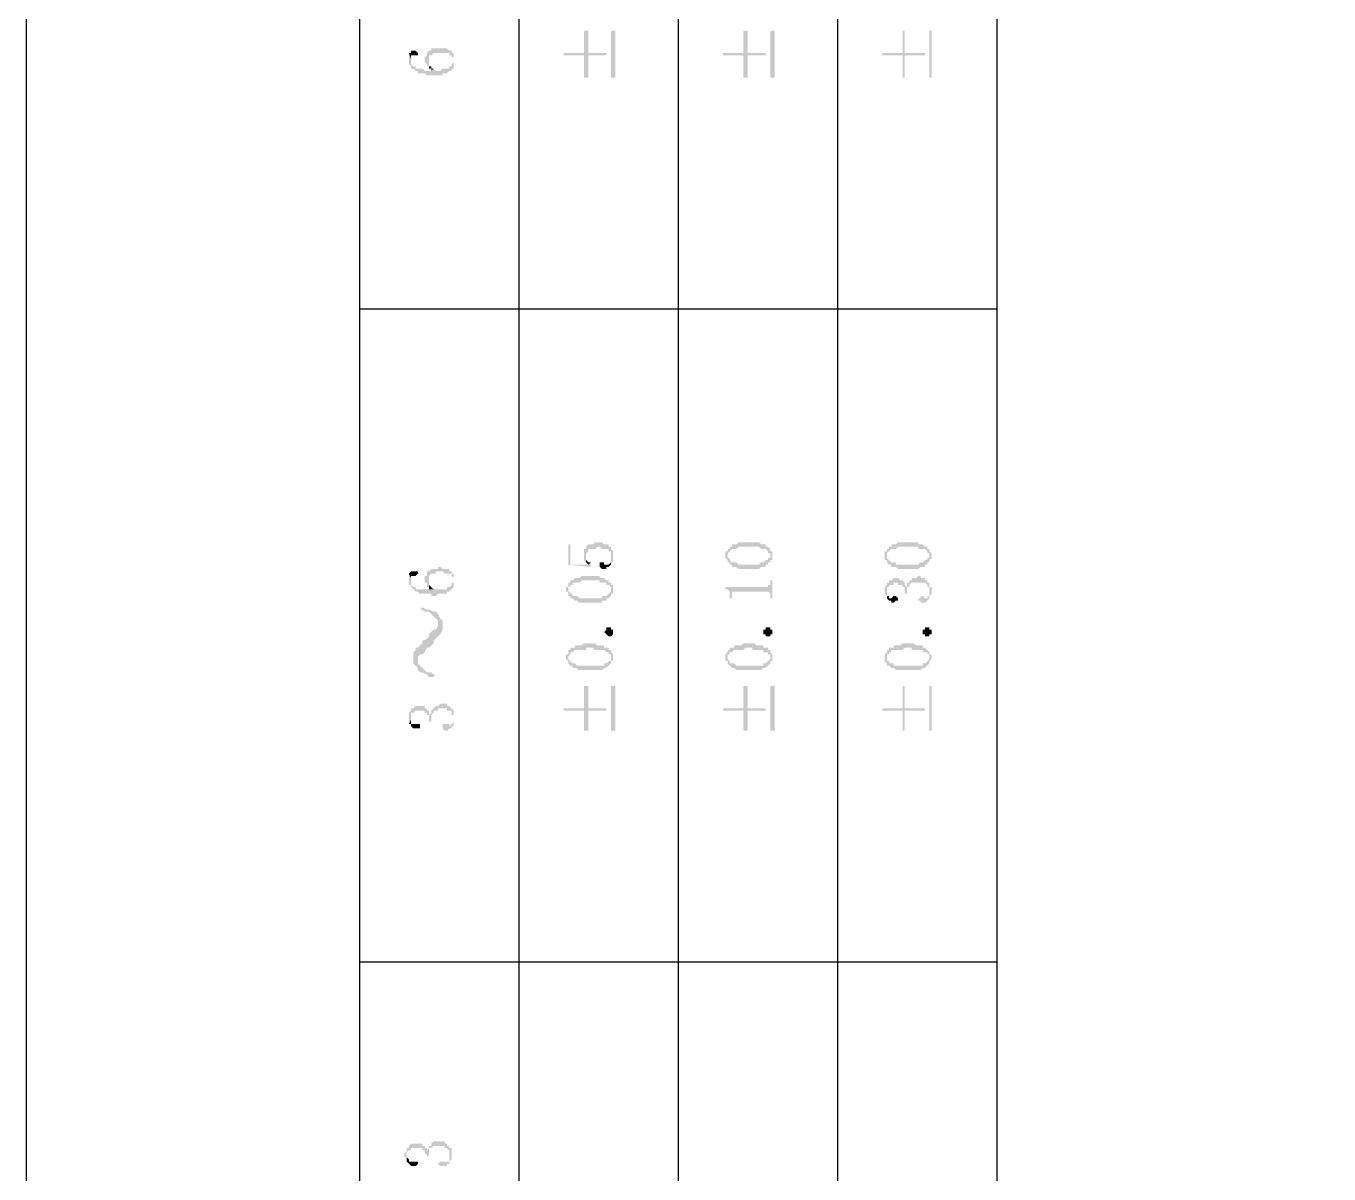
# Model space of a CAD drawing. Header units: inches. Extents: x 3613 to 8393, y -2205 to -794.
# Drawn here: x 7005.62 to 7031.83, y -1502.42 to -1479.34 of the extents above; entities that cross this region are included whole.
import ezdxf

# ---------------------------------------------------------------- set-up
doc = ezdxf.new("R2010")
doc.units = ezdxf.units.IN
doc.header["$MEASUREMENT"] = 0

msp = doc.modelspace()

# ---------------------------------------------------------------- hatches: boundary and pattern name
at = {"transparency": 33554559}
for points in [[(7016.437, -1479.879), (7016.437, -1479.925), (7016.843, -1479.925), (7016.843, -1480.376), (7016.933, -1480.376), (7016.933, -1479.925), (7017.294, -1479.925), (7017.294, -1479.879), (7016.933, -1479.879), (7016.933, -1479.428), (7016.843, -1479.428), (7016.843, -1479.879)], [(7017.475, -1480.376), (7017.475, -1479.428), (7017.385, -1479.428), (7017.385, -1480.376)], [(7019.641, -1479.879), (7019.641, -1479.925), (7020.047, -1479.925), (7020.047, -1480.376), (7020.138, -1480.376), (7020.138, -1479.925), (7020.499, -1479.925), (7020.499, -1479.879), (7020.138, -1479.879), (7020.138, -1479.428), (7020.047, -1479.428), (7020.047, -1479.879)], [(7020.679, -1480.376), (7020.679, -1479.428), (7020.589, -1479.428), (7020.589, -1480.376)], [(7022.846, -1479.879), (7022.846, -1479.925), (7023.252, -1479.925), (7023.252, -1480.376), (7023.297, -1480.376), (7023.297, -1479.925), (7023.703, -1479.925), (7023.703, -1479.879), (7023.297, -1479.879), (7023.297, -1479.428), (7023.252, -1479.428), (7023.252, -1479.879)], [(7023.839, -1480.376), (7023.839, -1479.428), (7023.793, -1479.428), (7023.793, -1480.376)], [(7013.323, -1479.879), (7013.368, -1480.015), (7013.368, -1479.97), (7013.368, -1479.925), (7013.503, -1479.925), (7013.503, -1479.879), (7013.503, -1479.879), (7013.458, -1479.834), (7013.368, -1479.834), (7013.368, -1479.879)], [(7013.323, -1479.97), (7013.323, -1480.06), (7013.323, -1480.105), (7013.323, -1480.105), (7013.368, -1480.15), (7013.368, -1480.195), (7013.413, -1480.195), (7013.458, -1480.24), (7013.503, -1480.24), (7013.503, -1480.286), (7013.639, -1480.286), (7013.684, -1480.331), (7014, -1480.331), (7014, -1480.286), (7014.09, -1480.286), (7014.135, -1480.24), (7014.18, -1480.24), (7014.18, -1480.195), (7014.225, -1480.195), (7014.225, -1480.015), (7014.225, -1480.06), (7014.225, -1480.06), (7014.18, -1480.105), (7014.18, -1480.15), (7014.135, -1480.15), (7014.135, -1480.195), (7014, -1480.195), (7013.955, -1480.24), (7013.864, -1480.24), (7013.819, -1480.195), (7013.819, -1480.195), (7013.774, -1480.24), (7013.639, -1480.24), (7013.594, -1480.195), (7013.458, -1480.195), (7013.458, -1480.15), (7013.413, -1480.15), (7013.368, -1480.105), (7013.368, -1480.06), (7013.368, -1480.015), (7013.368, -1480.015), (7013.323, -1479.879), (7013.323, -1479.925)], [(7013.639, -1480.015), (7013.639, -1480.06), (7013.684, -1480.105), (7013.684, -1480.15), (7013.729, -1480.15), (7013.729, -1480.015), (7013.729, -1479.97), (7013.729, -1479.925), (7013.774, -1479.925), (7013.819, -1479.879), (7014.135, -1479.879), (7014.135, -1479.925), (7014.18, -1479.925), (7014.18, -1479.97), (7014.225, -1479.97), (7014.225, -1480.015), (7014.225, -1480.15), (7014.225, -1480.105), (7014.225, -1480.015), (7014.225, -1479.925), (7014.225, -1479.879), (7014.18, -1479.879), (7014.18, -1479.834), (7014.135, -1479.834), (7014.09, -1479.789), (7013.774, -1479.789), (7013.774, -1479.834), (7013.729, -1479.834), (7013.684, -1479.879), (7013.684, -1479.925), (7013.684, -1479.925), (7013.639, -1479.97), (7013.639, -1479.97)], [(7013.729, -1480.15), (7013.729, -1480.195), (7013.774, -1480.195), (7013.774, -1480.24), (7013.819, -1480.195), (7013.774, -1480.195), (7013.774, -1480.15), (7013.729, -1480.15), (7013.729, -1480.105), (7013.729, -1480.06), (7013.729, -1480.015)], [(7016.527, -1489.763), (7016.527, -1490.17), (7016.978, -1490.215), (7016.978, -1490.17), (7016.978, -1490.124), (7016.933, -1490.17), (7016.572, -1490.17), (7016.572, -1489.763)], [(7016.843, -1489.944), (7016.843, -1490.034), (7016.843, -1490.079), (7016.843, -1490.079), (7016.888, -1490.124), (7016.888, -1489.989), (7016.888, -1489.944), (7016.888, -1489.944), (7016.933, -1489.899), (7016.933, -1489.854), (7017.069, -1489.854), (7017.114, -1489.808), (7017.159, -1489.808), (7017.204, -1489.854), (7017.34, -1489.854), (7017.34, -1489.899), (7017.385, -1489.899), (7017.385, -1489.944), (7017.385, -1489.989), (7017.385, -1490.124), (7017.43, -1490.124), (7017.43, -1490.079), (7017.43, -1489.989), (7017.43, -1489.944), (7017.43, -1489.899), (7017.385, -1489.854), (7017.385, -1489.808), (7017.34, -1489.808), (7017.34, -1489.763), (7017.249, -1489.763), (7017.204, -1489.718), (7017.069, -1489.718), (7017.024, -1489.763), (7016.933, -1489.763), (7016.888, -1489.808), (7016.888, -1489.854), (7016.843, -1489.854), (7016.843, -1489.899)], [(7019.686, -1489.989), (7019.686, -1490.034), (7019.686, -1490.034), (7019.732, -1490.079), (7019.732, -1490.124), (7019.732, -1489.989), (7019.732, -1489.944), (7019.732, -1489.944), (7019.777, -1489.899), (7019.777, -1489.899), (7019.822, -1489.854), (7019.912, -1489.854), (7019.957, -1489.808), (7020.363, -1489.808), (7020.409, -1489.854), (7020.499, -1489.854), (7020.544, -1489.899), (7020.544, -1489.944), (7020.589, -1489.944), (7020.589, -1489.989), (7020.589, -1489.854), (7020.589, -1489.854), (7020.544, -1489.808), (7020.499, -1489.808), (7020.499, -1489.763), (7020.409, -1489.763), (7020.363, -1489.718), (7019.957, -1489.718), (7019.912, -1489.763), (7019.822, -1489.763), (7019.822, -1489.808), (7019.777, -1489.808), (7019.777, -1489.854), (7019.732, -1489.854), (7019.732, -1489.899), (7019.686, -1489.899), (7019.686, -1489.944), (7019.686, -1489.944)], [(7019.732, -1490.124), (7019.777, -1490.124), (7019.777, -1490.17), (7019.822, -1490.17), (7019.822, -1490.215), (7019.912, -1490.215), (7019.957, -1490.26), (7020.363, -1490.26), (7020.409, -1490.215), (7020.499, -1490.215), (7020.499, -1490.17), (7020.544, -1490.17), (7020.544, -1490.124), (7020.589, -1490.124), (7020.589, -1490.079), (7020.634, -1490.079), (7020.634, -1490.034), (7020.634, -1489.989), (7020.634, -1489.944), (7020.634, -1489.899), (7020.589, -1489.899), (7020.589, -1489.854), (7020.589, -1489.989), (7020.589, -1490.034), (7020.544, -1490.034), (7020.544, -1490.079), (7020.499, -1490.079), (7020.454, -1490.124), (7020.409, -1490.124), (7020.363, -1490.17), (7019.957, -1490.17), (7019.912, -1490.124), (7019.822, -1490.124), (7019.777, -1490.079), (7019.777, -1490.034), (7019.732, -1490.034), (7019.732, -1489.989), (7019.732, -1489.989)], [(7022.891, -1489.989), (7022.891, -1490.034), (7022.891, -1490.079), (7022.936, -1490.079), (7022.936, -1490.124), (7022.936, -1489.989), (7022.936, -1489.944), (7022.936, -1489.944), (7022.981, -1489.899), (7022.981, -1489.899), (7023.026, -1489.854), (7023.116, -1489.854), (7023.162, -1489.808), (7023.568, -1489.808), (7023.568, -1489.854), (7023.703, -1489.854), (7023.748, -1489.899), (7023.748, -1489.944), (7023.793, -1489.944), (7023.793, -1489.989), (7023.793, -1489.854), (7023.748, -1489.854), (7023.748, -1489.808), (7023.703, -1489.808), (7023.658, -1489.763), (7023.568, -1489.763), (7023.568, -1489.718), (7023.162, -1489.718), (7023.116, -1489.763), (7023.026, -1489.763), (7023.026, -1489.808), (7022.981, -1489.808), (7022.981, -1489.854), (7022.936, -1489.854), (7022.936, -1489.899), (7022.891, -1489.899), (7022.891, -1489.944), (7022.891, -1489.944)], [(7022.936, -1490.124), (7022.936, -1490.124), (7022.981, -1490.17), (7023.026, -1490.17), (7023.026, -1490.215), (7023.116, -1490.215), (7023.162, -1490.26), (7023.568, -1490.26), (7023.613, -1490.215), (7023.703, -1490.215), (7023.703, -1490.17), (7023.748, -1490.17), (7023.748, -1490.124), (7023.793, -1490.124), (7023.793, -1490.079), (7023.793, -1490.079), (7023.839, -1490.034), (7023.839, -1489.989), (7023.839, -1489.944), (7023.839, -1489.944), (7023.793, -1489.899), (7023.793, -1489.854), (7023.793, -1489.989), (7023.793, -1490.034), (7023.748, -1490.034), (7023.748, -1490.079), (7023.703, -1490.079), (7023.658, -1490.124), (7023.613, -1490.124), (7023.568, -1490.17), (7023.116, -1490.17), (7023.116, -1490.124), (7023.026, -1490.124), (7022.981, -1490.079), (7022.981, -1490.079), (7022.936, -1490.034), (7022.936, -1489.989), (7022.936, -1489.989)], [(7016.888, -1490.124), (7016.888, -1490.124), (7016.933, -1490.17), (7016.933, -1490.17), (7016.978, -1490.124), (7016.933, -1490.124), (7016.888, -1490.079), (7016.888, -1490.034), (7016.888, -1489.989)], [(7017.159, -1490.17), (7017.159, -1490.215), (7017.159, -1490.215), (7017.204, -1490.26), (7017.294, -1490.26), (7017.294, -1490.215), (7017.34, -1490.215), (7017.385, -1490.17), (7017.385, -1489.989), (7017.385, -1490.079), (7017.385, -1490.124), (7017.385, -1490.124), (7017.34, -1490.17), (7017.249, -1490.17), (7017.249, -1490.124), (7017.159, -1490.124)], [(7013.323, -1490.35), (7013.368, -1490.44), (7013.368, -1490.395), (7013.458, -1490.395), (7013.503, -1490.35), (7013.503, -1490.305), (7013.368, -1490.305)], [(7013.323, -1490.44), (7013.323, -1490.485), (7013.323, -1490.531), (7013.323, -1490.576), (7013.368, -1490.576), (7013.368, -1490.621), (7013.368, -1490.621), (7013.413, -1490.666), (7013.413, -1490.666), (7013.458, -1490.711), (7013.503, -1490.711), (7013.548, -1490.756), (7013.774, -1490.756), (7013.774, -1490.801), (7013.864, -1490.801), (7013.909, -1490.756), (7014.09, -1490.756), (7014.09, -1490.711), (7014.135, -1490.711), (7014.18, -1490.666), (7014.18, -1490.666), (7014.225, -1490.621), (7014.225, -1490.485), (7014.225, -1490.531), (7014.18, -1490.531), (7014.18, -1490.576), (7014.18, -1490.576), (7014.135, -1490.621), (7014.09, -1490.621), (7014.09, -1490.666), (7013.458, -1490.666), (7013.458, -1490.621), (7013.413, -1490.621), (7013.368, -1490.576), (7013.368, -1490.531), (7013.368, -1490.44), (7013.323, -1490.35)], [(7013.639, -1490.485), (7013.639, -1490.531), (7013.684, -1490.531), (7013.684, -1490.576), (7013.684, -1490.621), (7013.729, -1490.621), (7013.729, -1490.44), (7013.729, -1490.395), (7013.729, -1490.395), (7013.774, -1490.35), (7013.864, -1490.35), (7013.864, -1490.305), (7014, -1490.305), (7014.045, -1490.35), (7014.18, -1490.35), (7014.18, -1490.395), (7014.18, -1490.395), (7014.225, -1490.44), (7014.225, -1490.621), (7014.225, -1490.576), (7014.225, -1490.531), (7014.225, -1490.485), (7014.225, -1490.44), (7014.225, -1490.395), (7014.225, -1490.35), (7014.18, -1490.35), (7014.18, -1490.305), (7014.135, -1490.305), (7014.135, -1490.26), (7014, -1490.26), (7013.955, -1490.215), (7013.909, -1490.215), (7013.909, -1490.26), (7013.774, -1490.26), (7013.729, -1490.305), (7013.684, -1490.305), (7013.684, -1490.35), (7013.684, -1490.395), (7013.639, -1490.395), (7013.639, -1490.44)], [(7016.482, -1490.666), (7016.482, -1490.711), (7016.527, -1490.711), (7016.527, -1490.756), (7016.527, -1490.801), (7016.527, -1490.666), (7016.527, -1490.621), (7016.572, -1490.621), (7016.572, -1490.576), (7016.617, -1490.576), (7016.617, -1490.531), (7016.753, -1490.531), (7016.798, -1490.485), (7017.159, -1490.485), (7017.159, -1490.531), (7017.294, -1490.531), (7017.294, -1490.576), (7017.34, -1490.576), (7017.385, -1490.621), (7017.385, -1490.666), (7017.385, -1490.531), (7017.34, -1490.531), (7017.34, -1490.485), (7017.294, -1490.485), (7017.249, -1490.44), (7017.159, -1490.44), (7017.159, -1490.395), (7016.798, -1490.395), (7016.753, -1490.44), (7016.663, -1490.44), (7016.617, -1490.485), (7016.572, -1490.485), (7016.572, -1490.531), (7016.527, -1490.531), (7016.527, -1490.576), (7016.527, -1490.621), (7016.482, -1490.621)], [(7022.891, -1490.666), (7022.891, -1490.711), (7022.891, -1490.756), (7022.891, -1490.756), (7022.936, -1490.801), (7022.936, -1490.711), (7022.936, -1490.666), (7022.936, -1490.621), (7022.981, -1490.621), (7022.981, -1490.576), (7023.071, -1490.576), (7023.071, -1490.531), (7023.162, -1490.531), (7023.162, -1490.576), (7023.252, -1490.576), (7023.252, -1490.621), (7023.297, -1490.621), (7023.297, -1490.711), (7023.297, -1490.756), (7023.342, -1490.756), (7023.342, -1490.711), (7023.342, -1490.621), (7023.387, -1490.621), (7023.387, -1490.576), (7023.387, -1490.576), (7023.432, -1490.531), (7023.703, -1490.531), (7023.748, -1490.576), (7023.748, -1490.621), (7023.793, -1490.621), (7023.793, -1490.666), (7023.793, -1490.711), (7023.793, -1490.531), (7023.748, -1490.531), (7023.748, -1490.485), (7023.703, -1490.485), (7023.703, -1490.44), (7023.613, -1490.44), (7023.613, -1490.395), (7023.568, -1490.395), (7023.523, -1490.44), (7023.432, -1490.44), (7023.432, -1490.485), (7023.387, -1490.485), (7023.387, -1490.531), (7023.342, -1490.531), (7023.342, -1490.576), (7023.342, -1490.621), (7023.297, -1490.576), (7023.297, -1490.531), (7023.297, -1490.531), (7023.252, -1490.485), (7023.207, -1490.485), (7023.162, -1490.44), (7023.071, -1490.44), (7023.026, -1490.485), (7022.981, -1490.485), (7022.981, -1490.531), (7022.936, -1490.531), (7022.936, -1490.576), (7022.936, -1490.576), (7022.891, -1490.621)], [(7013.729, -1490.621), (7013.729, -1490.666), (7013.819, -1490.666), (7013.774, -1490.621), (7013.774, -1490.621), (7013.729, -1490.576), (7013.729, -1490.485), (7013.729, -1490.485)], [(7016.527, -1490.801), (7016.572, -1490.801), (7016.572, -1490.847), (7016.617, -1490.847), (7016.663, -1490.892), (7016.708, -1490.892), (7016.753, -1490.937), (7017.204, -1490.937), (7017.204, -1490.892), (7017.294, -1490.892), (7017.294, -1490.847), (7017.34, -1490.847), (7017.385, -1490.801), (7017.385, -1490.756), (7017.43, -1490.756), (7017.43, -1490.711), (7017.43, -1490.666), (7017.43, -1490.621), (7017.43, -1490.576), (7017.385, -1490.576), (7017.385, -1490.531), (7017.385, -1490.711), (7017.385, -1490.711), (7017.34, -1490.756), (7017.34, -1490.756), (7017.294, -1490.801), (7017.204, -1490.801), (7017.204, -1490.847), (7016.753, -1490.847), (7016.708, -1490.801), (7016.617, -1490.801), (7016.617, -1490.756), (7016.572, -1490.756), (7016.572, -1490.711), (7016.527, -1490.711), (7016.527, -1490.666)], [(7019.686, -1490.621), (7019.686, -1490.666), (7019.732, -1490.666), (7019.777, -1490.711), (7019.777, -1490.801), (7019.777, -1490.847), (7019.822, -1490.847), (7019.822, -1490.756), (7019.822, -1490.711), (7020.544, -1490.711), (7020.589, -1490.756), (7020.589, -1490.847), (7020.634, -1490.847), (7020.634, -1490.485), (7020.589, -1490.485), (7020.589, -1490.531), (7020.589, -1490.576), (7020.544, -1490.576), (7020.544, -1490.621), (7020.499, -1490.621)], [(7022.936, -1490.801), (7022.936, -1490.847), (7022.936, -1490.847), (7022.981, -1490.892), (7023.026, -1490.892), (7023.026, -1490.937), (7023.071, -1490.937), (7023.116, -1490.892), (7023.162, -1490.892), (7023.162, -1490.847), (7023.162, -1490.847), (7023.116, -1490.801), (7023.071, -1490.801), (7023.026, -1490.847), (7022.981, -1490.847), (7022.981, -1490.801), (7022.936, -1490.801), (7022.936, -1490.711), (7022.936, -1490.711)], [(7023.568, -1490.892), (7023.613, -1490.892), (7023.613, -1490.937), (7023.703, -1490.937), (7023.748, -1490.892), (7023.748, -1490.892), (7023.793, -1490.847), (7023.793, -1490.801), (7023.793, -1490.801), (7023.839, -1490.756), (7023.839, -1490.711), (7023.839, -1490.666), (7023.839, -1490.621), (7023.793, -1490.621), (7023.793, -1490.531), (7023.793, -1490.711), (7023.793, -1490.756), (7023.793, -1490.801), (7023.748, -1490.801), (7023.748, -1490.847), (7023.703, -1490.847), (7023.658, -1490.801), (7023.613, -1490.801), (7023.613, -1490.847), (7023.568, -1490.847)], [(7013.548, -1491.072), (7013.594, -1491.072), (7013.639, -1491.117), (7013.729, -1491.117), (7013.774, -1491.162), (7013.819, -1491.208), (7013.819, -1491.208), (7013.864, -1491.253), (7013.909, -1491.298), (7013.909, -1491.614), (7013.909, -1491.614), (7013.955, -1491.569), (7014, -1491.478), (7014, -1491.298), (7013.955, -1491.253), (7013.909, -1491.162), (7013.909, -1491.162), (7013.864, -1491.117), (7013.819, -1491.117), (7013.729, -1491.072), (7013.684, -1491.072), (7013.594, -1491.027)], [(7013.413, -1492.065), (7013.413, -1492.155), (7013.458, -1492.2), (7013.503, -1492.246), (7013.503, -1492.02), (7013.548, -1491.975), (7013.594, -1491.975), (7013.639, -1491.93), (7013.684, -1491.839), (7013.729, -1491.839), (7013.774, -1491.794), (7013.819, -1491.749), (7013.819, -1491.704), (7013.864, -1491.659), (7013.909, -1491.614), (7013.909, -1491.343), (7013.909, -1491.388), (7013.864, -1491.478), (7013.819, -1491.478), (7013.774, -1491.523), (7013.729, -1491.569), (7013.729, -1491.614), (7013.684, -1491.659), (7013.594, -1491.704), (7013.594, -1491.749), (7013.548, -1491.794), (7013.503, -1491.839), (7013.458, -1491.839), (7013.458, -1491.885), (7013.413, -1491.93), (7013.413, -1492.02)], [(7017.43, -1491.523), (7017.43, -1491.569), (7017.43, -1491.569), (7017.385, -1491.614), (7017.34, -1491.614), (7017.294, -1491.569), (7017.294, -1491.569), (7017.249, -1491.523), (7017.249, -1491.523), (7017.294, -1491.478), (7017.294, -1491.433), (7017.385, -1491.433), (7017.385, -1491.478), (7017.43, -1491.478), (7017.43, -1491.523)], [(7020.634, -1491.523), (7020.634, -1491.569), (7020.589, -1491.569), (7020.589, -1491.614), (7020.499, -1491.614), (7020.499, -1491.569), (7020.454, -1491.569), (7020.454, -1491.523), (7020.454, -1491.478), (7020.499, -1491.478), (7020.499, -1491.433), (7020.589, -1491.433), (7020.589, -1491.478), (7020.634, -1491.478), (7020.634, -1491.523)], [(7023.839, -1491.523), (7023.839, -1491.569), (7023.793, -1491.569), (7023.793, -1491.614), (7023.703, -1491.614), (7023.703, -1491.569), (7023.658, -1491.569), (7023.658, -1491.523), (7023.658, -1491.478), (7023.703, -1491.478), (7023.703, -1491.433), (7023.793, -1491.433), (7023.793, -1491.478), (7023.839, -1491.478), (7023.839, -1491.523)], [(7016.482, -1492.02), (7016.482, -1492.065), (7016.482, -1492.065), (7016.527, -1492.11), (7016.527, -1492.155), (7016.527, -1492.02), (7016.527, -1492.02), (7016.572, -1491.975), (7016.572, -1491.93), (7016.617, -1491.93), (7016.663, -1491.885), (7016.888, -1491.885), (7016.888, -1491.839), (7017.024, -1491.839), (7017.069, -1491.885), (7017.249, -1491.885), (7017.294, -1491.93), (7017.34, -1491.93), (7017.34, -1491.975), (7017.385, -1491.975), (7017.385, -1492.02), (7017.385, -1491.885), (7017.34, -1491.885), (7017.34, -1491.839), (7017.249, -1491.839), (7017.249, -1491.794), (7017.114, -1491.794), (7017.069, -1491.749), (7016.843, -1491.749), (7016.798, -1491.794), (7016.663, -1491.794), (7016.663, -1491.839), (7016.572, -1491.839), (7016.572, -1491.885), (7016.527, -1491.885), (7016.527, -1491.93), (7016.527, -1491.975), (7016.482, -1491.975)], [(7019.686, -1492.02), (7019.686, -1492.065), (7019.686, -1492.11), (7019.732, -1492.11), (7019.732, -1492.155), (7019.732, -1492.02), (7019.732, -1491.975), (7019.777, -1491.975), (7019.777, -1491.93), (7019.822, -1491.93), (7019.867, -1491.885), (7020.047, -1491.885), (7020.093, -1491.839), (7020.228, -1491.839), (7020.228, -1491.885), (7020.454, -1491.885), (7020.454, -1491.93), (7020.544, -1491.93), (7020.544, -1491.975), (7020.589, -1491.975), (7020.589, -1492.02), (7020.589, -1491.885), (7020.544, -1491.885), (7020.544, -1491.839), (7020.454, -1491.839), (7020.454, -1491.794), (7020.318, -1491.794), (7020.273, -1491.749), (7020.047, -1491.749), (7020.002, -1491.794), (7019.867, -1491.794), (7019.867, -1491.839), (7019.777, -1491.839), (7019.777, -1491.885), (7019.732, -1491.885), (7019.732, -1491.93), (7019.732, -1491.93), (7019.686, -1491.975)], [(7022.891, -1492.02), (7022.891, -1492.065), (7022.891, -1492.11), (7022.891, -1492.11), (7022.936, -1492.155), (7022.936, -1492.02), (7022.936, -1491.975), (7022.981, -1491.975), (7022.981, -1491.93), (7023.026, -1491.93), (7023.026, -1491.885), (7023.252, -1491.885), (7023.297, -1491.839), (7023.432, -1491.839), (7023.432, -1491.885), (7023.658, -1491.885), (7023.658, -1491.93), (7023.748, -1491.93), (7023.748, -1491.975), (7023.793, -1491.975), (7023.793, -1492.02), (7023.793, -1491.93), (7023.748, -1491.885), (7023.748, -1491.885), (7023.703, -1491.839), (7023.658, -1491.839), (7023.658, -1491.794), (7023.523, -1491.794), (7023.478, -1491.749), (7023.252, -1491.749), (7023.207, -1491.794), (7023.071, -1491.794), (7023.071, -1491.839), (7022.981, -1491.839), (7022.981, -1491.885), (7022.936, -1491.885), (7022.936, -1491.93), (7022.936, -1491.93), (7022.891, -1491.975)], [(7016.527, -1492.155), (7016.572, -1492.2), (7016.617, -1492.2), (7016.617, -1492.246), (7016.708, -1492.246), (7016.708, -1492.291), (7017.204, -1492.291), (7017.249, -1492.246), (7017.294, -1492.246), (7017.34, -1492.2), (7017.34, -1492.2), (7017.385, -1492.155), (7017.385, -1492.11), (7017.43, -1492.11), (7017.43, -1492.065), (7017.43, -1492.02), (7017.43, -1491.975), (7017.43, -1491.975), (7017.385, -1491.93), (7017.385, -1492.065), (7017.385, -1492.11), (7017.34, -1492.11), (7017.294, -1492.155), (7017.249, -1492.155), (7017.249, -1492.2), (7016.708, -1492.2), (7016.663, -1492.155), (7016.617, -1492.155), (7016.572, -1492.11), (7016.572, -1492.11), (7016.527, -1492.065), (7016.527, -1492.02)], [(7019.732, -1492.155), (7019.777, -1492.2), (7019.777, -1492.2), (7019.822, -1492.246), (7019.867, -1492.246), (7019.912, -1492.291), (7020.409, -1492.291), (7020.454, -1492.246), (7020.499, -1492.246), (7020.544, -1492.2), (7020.544, -1492.2), (7020.589, -1492.155), (7020.589, -1492.11), (7020.634, -1492.11), (7020.634, -1492.065), (7020.634, -1492.02), (7020.634, -1491.975), (7020.634, -1491.975), (7020.589, -1491.93), (7020.589, -1492.065), (7020.589, -1492.065), (7020.544, -1492.11), (7020.544, -1492.11), (7020.499, -1492.155), (7020.454, -1492.155), (7020.454, -1492.2), (7019.912, -1492.2), (7019.867, -1492.155), (7019.777, -1492.155), (7019.777, -1492.11), (7019.777, -1492.11), (7019.732, -1492.065), (7019.732, -1492.02)], [(7022.936, -1492.155), (7022.936, -1492.2), (7022.981, -1492.2), (7023.026, -1492.246), (7023.071, -1492.246), (7023.116, -1492.291), (7023.613, -1492.291), (7023.658, -1492.246), (7023.703, -1492.246), (7023.748, -1492.2), (7023.748, -1492.2), (7023.793, -1492.155), (7023.793, -1492.11), (7023.793, -1492.11), (7023.839, -1492.065), (7023.839, -1492.02), (7023.839, -1491.975), (7023.793, -1491.975), (7023.793, -1491.93), (7023.793, -1492.065), (7023.793, -1492.065), (7023.748, -1492.11), (7023.748, -1492.11), (7023.703, -1492.155), (7023.658, -1492.155), (7023.658, -1492.2), (7023.071, -1492.2), (7023.071, -1492.155), (7022.981, -1492.155), (7022.981, -1492.11), (7022.936, -1492.11), (7022.936, -1492.065), (7022.936, -1492.02)], [(7013.503, -1492.246), (7013.503, -1492.291), (7013.548, -1492.336), (7013.594, -1492.336), (7013.684, -1492.381), (7013.729, -1492.426), (7013.819, -1492.426), (7013.864, -1492.381), (7013.819, -1492.381), (7013.774, -1492.336), (7013.684, -1492.336), (7013.639, -1492.291), (7013.594, -1492.246), (7013.594, -1492.246), (7013.548, -1492.2), (7013.503, -1492.155), (7013.503, -1492.11)], [(7016.437, -1493.058), (7016.437, -1493.103), (7016.843, -1493.103), (7016.843, -1493.509), (7016.933, -1493.509), (7016.933, -1493.103), (7017.294, -1493.103), (7017.294, -1493.058), (7016.933, -1493.058), (7016.933, -1492.607), (7016.843, -1492.607), (7016.843, -1493.058)], [(7017.475, -1493.509), (7017.475, -1492.607), (7017.385, -1492.607), (7017.385, -1493.509)], [(7019.641, -1493.058), (7019.641, -1493.103), (7020.047, -1493.103), (7020.047, -1493.509), (7020.138, -1493.509), (7020.138, -1493.103), (7020.499, -1493.103), (7020.499, -1493.058), (7020.138, -1493.058), (7020.138, -1492.607), (7020.047, -1492.607), (7020.047, -1493.058)], [(7020.679, -1493.509), (7020.679, -1492.607), (7020.589, -1492.607), (7020.589, -1493.509)], [(7022.846, -1493.058), (7022.846, -1493.103), (7023.252, -1493.103), (7023.252, -1493.509), (7023.297, -1493.509), (7023.297, -1493.103), (7023.703, -1493.103), (7023.703, -1493.058), (7023.297, -1493.058), (7023.297, -1492.607), (7023.252, -1492.607), (7023.252, -1493.058)], [(7023.839, -1493.509), (7023.839, -1492.607), (7023.793, -1492.607), (7023.793, -1493.509)], [(7013.323, -1493.239), (7013.323, -1493.329), (7013.323, -1493.374), (7013.368, -1493.284), (7013.368, -1493.239), (7013.368, -1493.193), (7013.368, -1493.148), (7013.413, -1493.148), (7013.458, -1493.103), (7013.639, -1493.103), (7013.639, -1493.148), (7013.684, -1493.148), (7013.684, -1493.193), (7013.729, -1493.193), (7013.729, -1493.239), (7013.729, -1493.329), (7013.774, -1493.329), (7013.774, -1493.239), (7013.774, -1493.193), (7013.774, -1493.193), (7013.819, -1493.148), (7013.819, -1493.103), (7013.909, -1493.103), (7013.909, -1493.058), (7014.09, -1493.058), (7014.09, -1493.103), (7014.18, -1493.103), (7014.18, -1493.148), (7014.18, -1493.193), (7014.225, -1493.193), (7014.225, -1493.284), (7014.225, -1493.103), (7014.225, -1493.103), (7014.18, -1493.058), (7014.18, -1493.058), (7014.135, -1493.013), (7014.09, -1493.013), (7014.09, -1492.968), (7013.955, -1492.968), (7013.909, -1493.013), (7013.864, -1493.013), (7013.819, -1493.058), (7013.819, -1493.058), (7013.774, -1493.103), (7013.774, -1493.148), (7013.729, -1493.193), (7013.729, -1493.148), (7013.729, -1493.103), (7013.684, -1493.103), (7013.684, -1493.058), (7013.639, -1493.058), (7013.639, -1493.013), (7013.458, -1493.013), (7013.413, -1493.058), (7013.368, -1493.058), (7013.368, -1493.103), (7013.368, -1493.103), (7013.323, -1493.148)], [(7013.323, -1493.374), (7013.368, -1493.374), (7013.368, -1493.419), (7013.368, -1493.419), (7013.413, -1493.464), (7013.548, -1493.464), (7013.548, -1493.419), (7013.548, -1493.374), (7013.368, -1493.374), (7013.368, -1493.329), (7013.368, -1493.284), (7013.368, -1493.284)], [(7014, -1493.419), (7014, -1493.464), (7014, -1493.464), (7014.045, -1493.509), (7014.09, -1493.509), (7014.135, -1493.464), (7014.18, -1493.464), (7014.18, -1493.419), (7014.225, -1493.419), (7014.225, -1493.374), (7014.225, -1493.329), (7014.225, -1493.239), (7014.225, -1493.193), (7014.225, -1493.148), (7014.225, -1493.103), (7014.225, -1493.284), (7014.225, -1493.329), (7014.18, -1493.374), (7014.18, -1493.374), (7014.135, -1493.419), (7014.135, -1493.374), (7014, -1493.374)], [(7013.233, -1502.039), (7013.233, -1502.084), (7013.278, -1502.084), (7013.278, -1502.13), (7013.278, -1502.039), (7013.278, -1501.994), (7013.323, -1501.949), (7013.368, -1501.949), (7013.368, -1501.904), (7013.594, -1501.904), (7013.594, -1501.949), (7013.639, -1501.949), (7013.639, -1501.994), (7013.639, -1501.994), (7013.684, -1502.039), (7013.684, -1502.084), (7013.684, -1502.084), (7013.729, -1502.039), (7013.729, -1501.994), (7013.729, -1501.949), (7013.729, -1501.904), (7013.774, -1501.904), (7013.819, -1501.859), (7014.045, -1501.859), (7014.045, -1501.904), (7014.09, -1501.904), (7014.135, -1501.949), (7014.135, -1502.039), (7014.135, -1501.859), (7014.09, -1501.859), (7014.09, -1501.814), (7014.045, -1501.814), (7014.045, -1501.768), (7013.819, -1501.768), (7013.774, -1501.814), (7013.774, -1501.859), (7013.729, -1501.859), (7013.729, -1501.904), (7013.729, -1501.904), (7013.684, -1501.949), (7013.684, -1501.904), (7013.639, -1501.904), (7013.639, -1501.859), (7013.594, -1501.859), (7013.594, -1501.814), (7013.368, -1501.814), (7013.323, -1501.859), (7013.323, -1501.904), (7013.278, -1501.904), (7013.278, -1501.949), (7013.278, -1501.994), (7013.233, -1501.994)], [(7013.909, -1502.22), (7013.909, -1502.22), (7013.955, -1502.265), (7014.09, -1502.265), (7014.09, -1502.22), (7014.135, -1502.22), (7014.135, -1502.175), (7014.18, -1502.13), (7014.18, -1502.084), (7014.18, -1502.039), (7014.18, -1501.949), (7014.18, -1501.904), (7014.135, -1501.904), (7014.135, -1502.084), (7014.135, -1502.13), (7014.135, -1502.175), (7013.955, -1502.175)], [(7013.278, -1502.13), (7013.278, -1502.175), (7013.278, -1502.175), (7013.323, -1502.22), (7013.323, -1502.22), (7013.368, -1502.265), (7013.458, -1502.265), (7013.503, -1502.22), (7013.503, -1502.175), (7013.323, -1502.175), (7013.323, -1502.13), (7013.323, -1502.13), (7013.278, -1502.084), (7013.278, -1502.039)]]:
    msp.add_hatch(color=256, dxfattribs=at).paths.add_polyline_path(points)

# ---------------------------------------------------------------- linework, layer by layer
msp.add_line((7012.33, -1259.827), (7012.33, -1546.568))
msp.add_lwpolyline([(7425.623, -1550.827), (7425.623, -1253.827), (7005.623, -1253.827), (7005.623, -1550.827)], close=True)
for points in [[(7025.147, -1259.827), (7025.147, -1546.568)], [(7015.534, -1432.22), (7015.534, -1525.237)], [(7018.739, -1432.22), (7018.739, -1525.237)], [(7021.943, -1432.22), (7021.943, -1525.237)], [(7012.33, -1485.024), (7025.147, -1485.024)], [(7012.33, -1498.158), (7025.147, -1498.158)]]:
    msp.add_lwpolyline(points)

doc.saveas('drawing.dxf')
